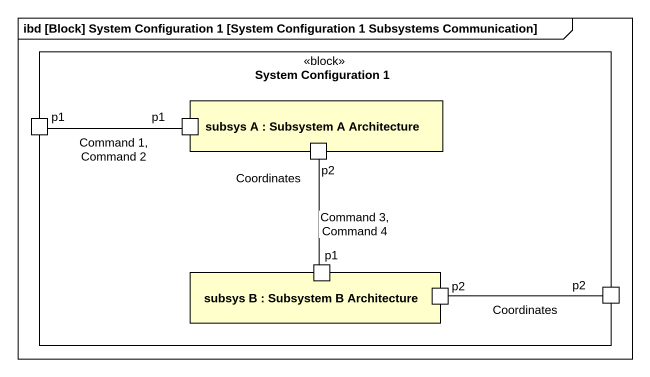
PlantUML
@startuml
mainframe ibd [Block] System Configuration 1 [System Configuration 1 Subsystems Communication]
rectangle "System Configuration 1" as System_Configuration_1 <<block>> {
  port p1
  rectangle "subsys A : Subsystem A Architecture" as subsys_A {
    port "p1" as p1_2
    port p2
  }
  rectangle "subsys B : Subsystem B Architecture" as subsys_B {
    port "p1" as p1_3
    port "p2" as p2_2
  }
  port "p2" as p2_3
}
p1 -right- p1_2 : Command 1, Command 2
p2 -- p1_3 : Coordinates\nCommand 3, Command 4
p2_3 -left- p2_2 : Coordinates
@enduml
